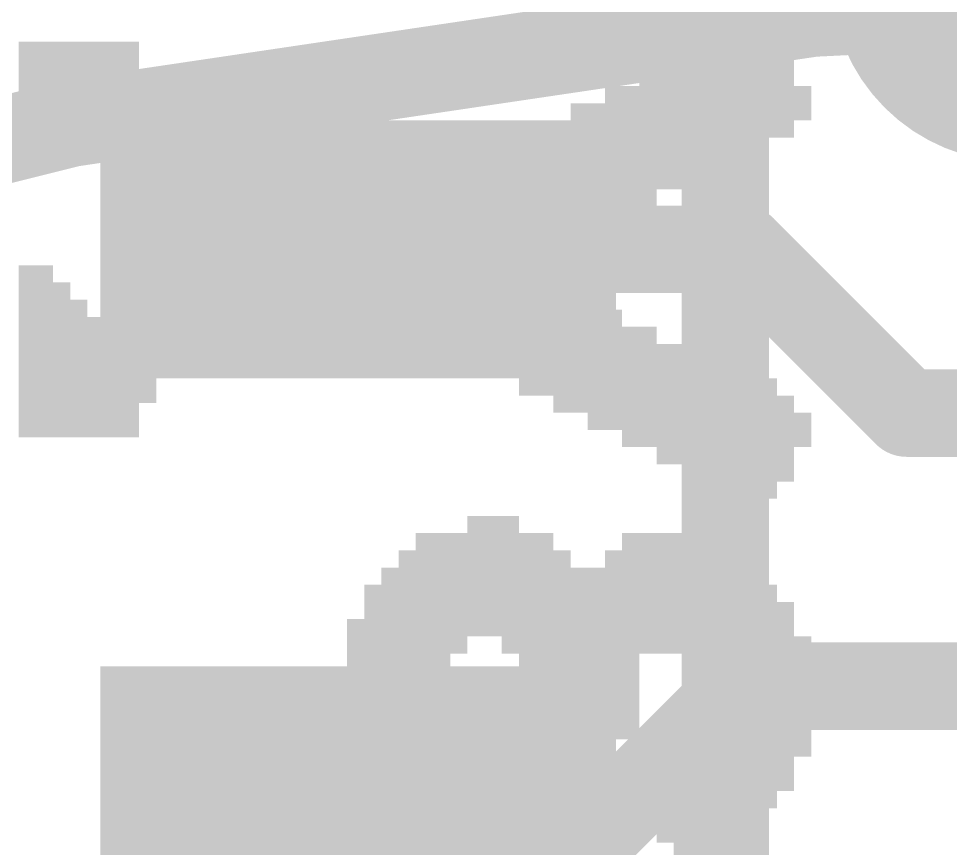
# Model space of a CAD drawing. Extents: x -32 to 75, y -41 to 41.
# Drawn here: x 14.19 to 16.358, y 34.802 to 36.732 of the extents above; entities that cross this region are included whole.
import ezdxf

# ---------------------------------------------------------------- set-up
doc = ezdxf.new("R2010")
doc.units = 0
for name, color, linetype in [('1', 12, 'CONTINUOUS'), ('16', 132, 'CONTINUOUS'), ('17', 110, 'CONTINUOUS'), ('21', 41, 'CONTINUOUS'), ('22', 40, 'CONTINUOUS'), ('51', 53, 'CONTINUOUS')]:
    doc.layers.add(name, color=color, linetype=linetype)

# ---------------------------------------------------------------- blocks, each defined once
blk = doc.blocks.new('ROUNDP')
at = {"const_width": 0.5}
blk.add_lwpolyline([(0, -0.25, 1), (0, 0.25, 1), (0, -0.25)], format="xyb", dxfattribs=at)
blk = doc.blocks.new('RECT')
blk.add_solid([(-0.5, -0.5), (0.5, -0.5), (-0.5, 0.5), (0.5, 0.5)])

msp = doc.modelspace()

# ---------------------------------------------------------------- linework, layer by layer
at = {"layer": '1', "const_width": 0.2032}
for points in [[(15.875, 36.195), (14.98, 36.195)], [(16.256, 35.814), (15.875, 36.195)], [(17.272, 35.814), (16.256, 35.814)], [(15.875, 35.179), (15.621, 34.925)], [(18.288, 35.179), (15.875, 35.179)], [(15.621, 34.925), (14.98, 34.925)]]:
    msp.add_lwpolyline(points, dxfattribs=at)
at = {"layer": '1', "const_width": 0.1016}
for points in [[(14.98, 36.2458, 1), (14.98, 36.1442)], [(15.911, 36.2309, 1), (15.8391, 36.159)], [(15.875, 36.1442, 1), (15.875, 36.2458)], [(16.256, 35.8648, 1), (16.256, 35.7632)], [(16.2201, 35.7781, 1), (16.2919, 35.8499)], [(15.875, 35.2298, 1), (15.875, 35.1282)], [(15.9109, 35.1431, 1), (15.8391, 35.2149)], [(14.98, 34.9758, 1), (14.98, 34.8742)], [(15.585, 34.9609, 1), (15.6569, 34.889)], [(15.621, 34.8742, 1), (15.621, 34.9758)]]:
    msp.add_lwpolyline(points, format="xyb", dxfattribs=at)
at = {"layer": '16', "const_width": 0.2032}
for points in [[(15.875, 35.179), (14.478, 33.782)], [(16.637, 35.179), (15.875, 35.179)]]:
    msp.add_lwpolyline(points, dxfattribs=at)
at = {"layer": '16', "const_width": 0.1016}
for points in [[(15.875, 35.2298, 1), (15.875, 35.1282)], [(15.9109, 35.1431, 1), (15.8391, 35.2149)]]:
    msp.add_lwpolyline(points, format="xyb", dxfattribs=at)
at = {"layer": '21'}
for points, const_width in [([(16.1147, 37.0078, 0.4145), (15.8337, 36.6268)], 0.2032), ([(15.8845, 36.6268, 1), (15.7829, 36.6268)], 0.1016), ([(15.7835, 36.6191, 1), (15.8839, 36.6344)], 0.1016)]:
    msp.add_lwpolyline(points, format="xyb", dxfattribs=dict(at, const_width=const_width))
at = {"layer": '21', "const_width": 0.2032}
msp.add_lwpolyline([(15.8337, 36.6268), (15.8337, 31.8532)], dxfattribs=at)
at = {"layer": '51', "const_width": 0.2032}
msp.add_lwpolyline([(17.78, 1.27, 1), (17.78, 36.83, 1), (17.78, 1.27)], format="xyb", dxfattribs=at)

# ---------------------------------------------------------------- block references
at = {"layer": '1', "xscale": 0.6, "yscale": 1.2, "rotation": 270}
for p in [(14.98, 36.195), (14.98, 34.925)]:
    msp.add_blockref('RECT', p, dxfattribs=at)
at = {"layer": '17', "xscale": 0.8636, "yscale": 0.8636, "rotation": 270}
msp.add_blockref('ROUNDP', (16.51, 36.83), dxfattribs=at)
msp.add_blockref('ROUNDP', (16.51, 36.83), dxfattribs=at)
at = {"layer": '22', "yscale": 0.04, "rotation": 90}
for p, xscale in [((14.21, 36.538), 0.28), ((14.25, 36.538), 0.28), ((14.29, 36.538), 0.28), ((14.33, 36.538), 0.28), ((14.37, 36.538), 0.28), ((14.41, 36.538), 0.28), ((14.45, 36.558), 0.24), ((15.814, 36.535), 0.32), ((15.854, 36.555), 0.28), ((15.894, 36.555), 0.28), ((15.934, 36.575), 0.24), ((15.734, 36.495), 0.32), ((15.774, 36.515), 0.28), ((15.974, 36.555), 0.2), ((15.654, 36.455), 0.32), ((15.694, 36.475), 0.28), ((15.574, 36.435), 0.28), ((15.614, 36.435), 0.28), ((16.014, 36.535), 0.08), ((14.49, 36.538), 0.04), ((15.494, 36.395), 0.28), ((15.534, 36.395), 0.28), ((15.414, 36.355), 0.28), ((15.454, 36.355), 0.28), ((15.334, 36.175), 0.56), ((15.374, 36.315), 0.28), ((15.254, 36.175), 0.48), ((15.294, 36.155), 0.52), ((15.174, 36.175), 0.4), ((15.214, 36.155), 0.44), ((15.094, 36.155), 0.36), ((15.134, 36.155), 0.36), ((15.014, 36.155), 0.28), ((15.054, 36.155), 0.28), ((14.974, 36.175), 0.16), ((14.21, 35.958), 0.4), ((14.25, 35.958), 0.4), ((15.374, 35.995), 0.28), ((15.414, 35.995), 0.28), ((14.29, 35.938), 0.36), ((15.454, 35.955), 0.28), ((15.494, 35.955), 0.28), ((14.33, 35.918), 0.32), ((15.534, 35.915), 0.28), ((15.574, 35.915), 0.28), ((14.37, 35.898), 0.28), ((14.41, 35.898), 0.28), ((15.614, 35.875), 0.28), ((15.654, 35.875), 0.28), ((14.45, 35.878), 0.24), ((15.694, 35.835), 0.28), ((15.734, 35.835), 0.28), ((14.49, 35.878), 0.08), ((15.774, 35.795), 0.28), ((15.814, 35.795), 0.28), ((15.854, 35.755), 0.28), ((15.894, 35.755), 0.28), ((15.934, 35.755), 0.28), ((15.974, 35.755), 0.2), ((16.014, 35.775), 0.08), ((15.254, 35.435), 0.28), ((15.294, 35.435), 0.28), ((15.334, 35.415), 0.32), ((15.134, 35.155), 0.76), ((15.174, 35.155), 0.76), ((15.214, 35.395), 0.28), ((15.374, 35.375), 0.32), ((15.414, 35.295), 0.48), ((15.614, 35.295), 0.48), ((15.654, 35.395), 0.28), ((15.694, 35.395), 0.28), ((15.734, 35.395), 0.28), ((15.774, 35.155), 0.76), ((15.094, 35.155), 0.68), ((15.454, 35.275), 0.44), ((15.574, 35.275), 0.44), ((15.814, 35.155), 0.68), ((15.854, 35.155), 0.68), ((15.054, 35.135), 0.64), ((15.494, 35.235), 0.44), ((15.534, 35.235), 0.44), ((15.894, 35.155), 0.6), ((15.014, 35.155), 0.52), ((15.934, 35.155), 0.52), ((15.974, 35.155), 0.44), ((14.974, 35.135), 0.4), ((16.014, 35.155), 0.28), ((14.934, 35.155), 0.12), ((15.214, 34.895), 0.32), ((15.694, 34.935), 0.24), ((15.734, 34.915), 0.28), ((15.254, 34.875), 0.28), ((15.294, 34.875), 0.28), ((15.654, 34.935), 0.16), ((15.334, 34.875), 0.2)]:
    msp.add_blockref('RECT', p, dxfattribs=dict(at, xscale=xscale))
at = {"layer": '51', "xscale": 0.508, "yscale": 1.0287, "rotation": 270}
for p in [(14.9924, 36.195), (14.9924, 34.925)]:
    msp.add_blockref('RECT', p, dxfattribs=at)

doc.saveas('drawing.dxf')
